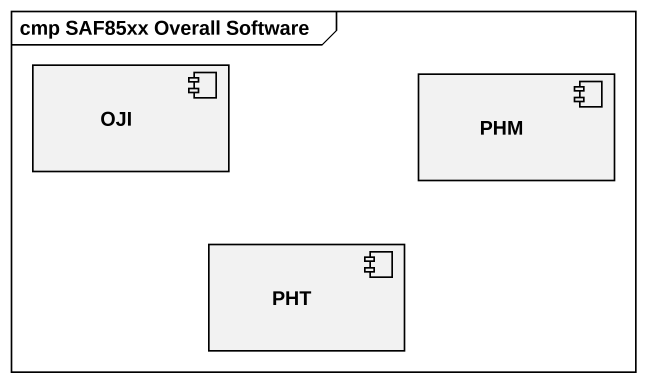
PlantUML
@startuml
mainframe cmp SAF85xx Overall Software
component OJI
component PHM
component PHT
@enduml
